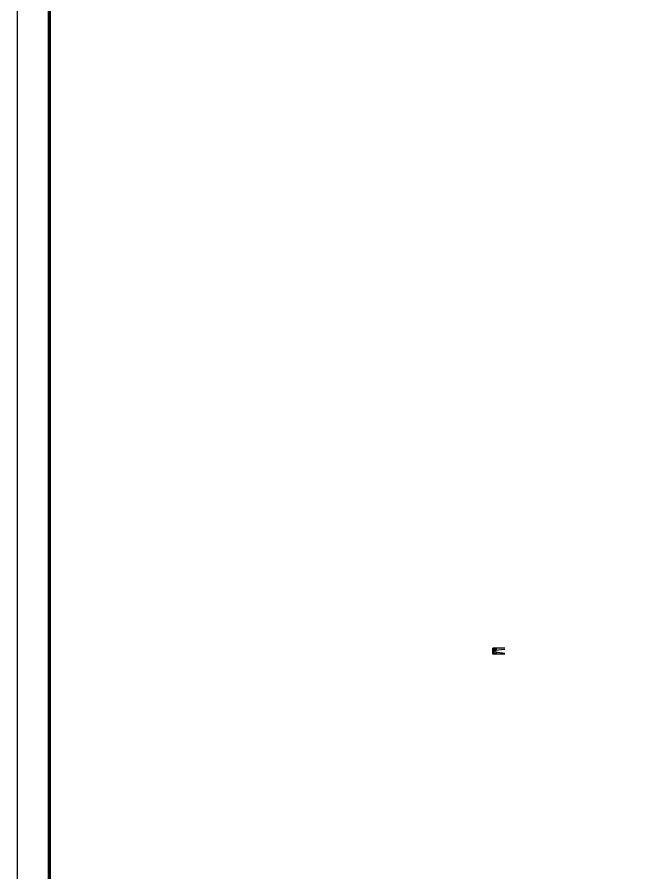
# Model space of a CAD drawing. Extents: x 196430 to 818205, y 904526 to 1974626.
# Drawn here: x 692055 to 720640, y 948639 to 988390 of the extents above; entities that cross this region are included whole.
import ezdxf

# ---------------------------------------------------------------- set-up
doc = ezdxf.new("R2010")
doc.units = 0
doc.header["$LTSCALE"] = 1000
doc.header["$MEASUREMENT"] = 0
for name, color, linetype in [('arch', 8, 'Continuous'), ('arch-1#教学楼$0$line', 8, 'Continuous'), ('arch-1#教学楼$0$WATER', 8, 'Continuous'), ('FRAME', 7, 'Continuous')]:
    doc.layers.add(name, color=color, linetype=linetype)
doc.layers.add('arch-1#教学楼$0$PUB_TITLE', color=8, linetype='Continuous', lineweight=25)
doc.layers.add('PUB_TITLE', color=4, linetype='Continuous', lineweight=25)

# ---------------------------------------------------------------- blocks, each defined once
blk = doc.blocks.new('arch-1#教学楼$0$wateroutlet')
at = {"layer": 'arch-1#教学楼$0$WATER'}
for p, q in [((917915, 751106), (917915, 751666)), ((918187, 751666), (917915, 751666)), ((917915, 751506), (917999, 751506)), ((917938, 751642), (917938, 751506)), ((917938, 751642), (918162, 751642)), ((918004, 751546), (917959, 751106)), ((918092, 751548), (918148, 751106)), ((918099, 751506), (918187, 751506)), ((918162, 751642), (918162, 751506)), ((918187, 751106), (918187, 751666))]:
    blk.add_line(p, q, dxfattribs=at)
blk.add_circle((918048, 751572), 55, dxfattribs=at)
blk.add_arc((918048, 751547), 44, 0.7795, 180.7795, dxfattribs=at)
blk = doc.blocks.new('arch-1#教学楼')
at = {"layer": 'arch-1#教学楼$0$PUB_TITLE'}
blk.add_lwpolyline([(5245367, -56682), (5371517, -56682), (5371517, 121668), (5245367, 121668)], close=True, dxfattribs=at)
at = {"layer": 'arch-1#教学楼$0$line', "xscale": -1, "rotation": 90}
blk.add_blockref('arch-1#教学楼$0$wateroutlet', (6019110, 915785), dxfattribs=at)
blk = doc.blocks.new('A0')
at = {"layer": 'PUB_TITLE', "color": 0}
blk.add_lwpolyline([(432928, 416554), (559078, 416554), (559078, 594904), (432928, 594904)], close=True, dxfattribs=at)
at = {"layer": 'PUB_TITLE', "color": 0, "const_width": 150}
blk.add_lwpolyline([(434428, 418054), (557578, 418054), (557578, 591154), (434428, 591154)], close=True, dxfattribs=at)

msp = doc.modelspace()

# ---------------------------------------------------------------- block references
at = {"layer": 'arch'}
msp.add_blockref('arch-1#教学楼', (-4553312, 961208), dxfattribs=at)
at = {"layer": 'FRAME'}
msp.add_blockref('A0', (259127, 487972), dxfattribs=at)

doc.saveas('drawing.dxf')
